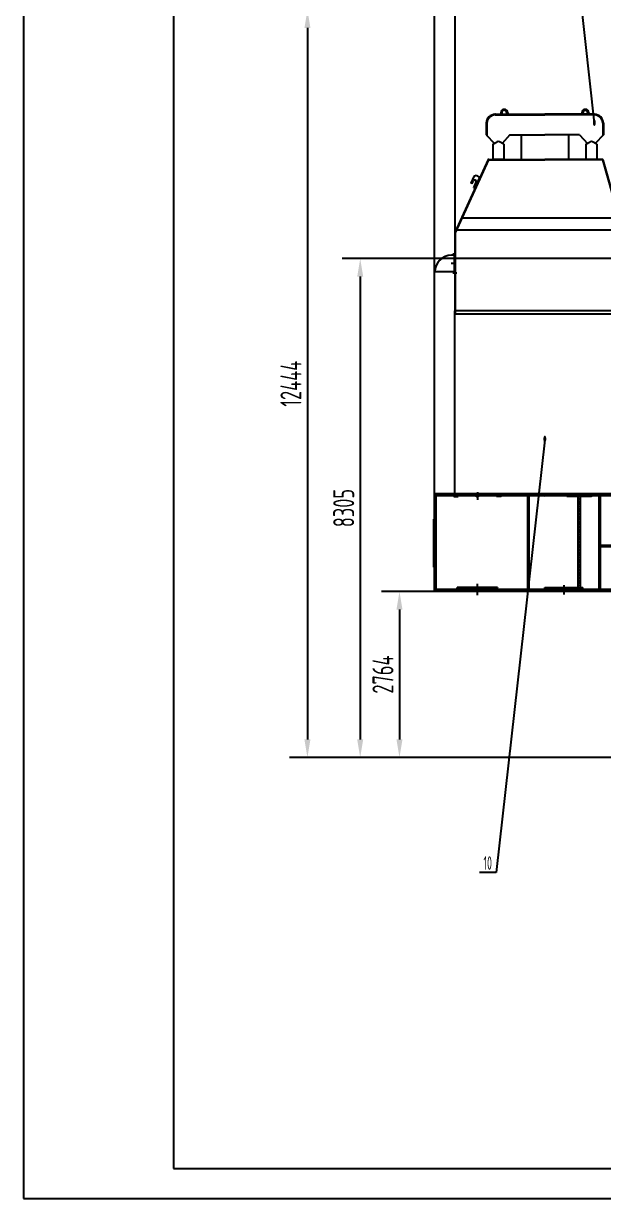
# Model space of a CAD drawing. Header units: millimetres. Extents: x 0 to 42000, y 0 to 29700.
# Drawn here: x 0 to 9662, y 0 to 19559 of the extents above; entities that cross this region are included whole.
import ezdxf
from ezdxf.enums import TextEntityAlignment as Align

# ---------------------------------------------------------------- set-up
doc = ezdxf.new("R2010")
doc.units = ezdxf.units.MM
doc.header["$LTSCALE"] = 1000
doc.linetypes.add('F', pattern=[0.75, 0.5, -0.25])
doc.linetypes.add('G', pattern=[2, 1.25, -0.25, 0.25, -0.25])
for name, color, linetype in [('01', 7, 'Continuous'), ('02', 1, 'Continuous'), ('04', 2, 'F'), ('05', 142, 'G'), ('08', 1, 'Continuous'), ('11', 3, 'Continuous')]:
    doc.layers.add(name, color=color, linetype=linetype)
doc.styles.get("Standard").update_dxf_attribs({"font": 'isocp', "width": 0.707, "bigfont": 'intecad.shx'})
doc.dimstyles.new('INTE', dxfattribs={"dimscale": 100, "dimtxt": 3.5, "dimasz": 3, "dimexe": 3, "dimexo": 0, "dimgap": 1, "dimtad": 1, "dimdec": 0, "dimdsep": 46, "dimtxsty": 'Standard', "dimcen": 0, "dimclrd": 1, "dimclre": 1, "dimclrt": 3, "dimaunit": 1, "dimadec": 0, "dimazin": 0, "dimtfac": 1, "dimtdec": 0, "dimtmove": 0, "dimatfit": 0, "dimfxl": 1, "dimarcsym": 0})
pattern_1 = [(45, (-8385.84, 609.702), (-21.213203, 21.213203), [])]
pattern_2 = [(135, (-8385.84, 609.702), (-21.213203, -21.213203), [])]

# ---------------------------------------------------------------- blocks, each defined once
blk = doc.blocks.new('*D667')
at = {"layer": '08', "color": 1, "lineweight": -2}
for p, q in [((14727, 19785), (4430, 19785)), ((4730, 19485), (4730, 7641)), ((14267, 7341), (4430, 7341))]:
    blk.add_line(p, q, dxfattribs=at)
at = {"layer": '08', "color": 1}
for points in [[(4680, 19485), (4780, 19485), (4730, 19785)], [(4680, 7641), (4780, 7641), (4730, 7341)]]:
    blk.add_solid(points, dxfattribs=at)
at = {"layer": 'DEFPOINTS', "color": 0}
for p in [(14727, 19785), (4730, 7341), (14267, 7341)]:
    blk.add_point(p, dxfattribs=at)
at = {"layer": '08', "color": 3, "insert": (4455, 13563), "char_height": 350, "attachment_point": 5, "rotation": 90}
blk.add_mtext('12444', dxfattribs=at)
blk = doc.blocks.new('*D668')
at = {"layer": '08', "color": 1, "lineweight": -2}
for p, q in [((6879, 10104), (5963, 10104)), ((6263, 9804), (6263, 7641)), ((6879, 7341), (5963, 7341))]:
    blk.add_line(p, q, dxfattribs=at)
at = {"layer": '08', "color": 1}
for points in [[(6213, 9804), (6313, 9804), (6263, 10104)], [(6213, 7641), (6313, 7641), (6263, 7341)]]:
    blk.add_solid(points, dxfattribs=at)
at = {"layer": 'DEFPOINTS', "color": 0}
for p in [(6879, 10104), (6263, 7341), (6879, 7341)]:
    blk.add_point(p, dxfattribs=at)
at = {"layer": '08', "color": 3, "insert": (5988, 8722), "char_height": 350, "attachment_point": 5, "rotation": 90}
blk.add_mtext('2764', dxfattribs=at)
blk = doc.blocks.new('*D671')
at = {"layer": '08', "color": 1, "lineweight": -2}
for p, q in [((11319, 15645), (5309, 15645)), ((5609, 15345), (5609, 7641)), ((8391, 7341), (5309, 7341))]:
    blk.add_line(p, q, dxfattribs=at)
at = {"layer": '08', "color": 1}
for points in [[(5559, 15345), (5659, 15345), (5609, 15645)], [(5559, 7641), (5659, 7641), (5609, 7341)]]:
    blk.add_solid(points, dxfattribs=at)
at = {"layer": 'DEFPOINTS', "color": 0}
for p in [(11319, 15645), (5609, 7341), (8391, 7341)]:
    blk.add_point(p, dxfattribs=at)
at = {"layer": '08', "color": 3, "insert": (5334, 11493), "char_height": 350, "attachment_point": 5, "rotation": 90}
blk.add_mtext('8305', dxfattribs=at)
blk = doc.blocks.new('*D672')
at = {"layer": '08', "color": 1, "lineweight": -2}
for p, q in [((7192, 14984), (7192, 22424)), ((19894, 15539), (19894, 22424)), ((19594, 22124), (7492, 22124))]:
    blk.add_line(p, q, dxfattribs=at)
at = {"layer": '08', "color": 1}
for points in [[(7492, 22174), (7492, 22074), (7192, 22124)], [(19594, 22174), (19594, 22074), (19894, 22124)]]:
    blk.add_solid(points, dxfattribs=at)
at = {"layer": 'DEFPOINTS', "color": 0}
for p in [(7192, 22124), (19894, 15539), (7192, 14984)]:
    blk.add_point(p, dxfattribs=at)
at = {"layer": '08', "color": 3, "insert": (13543, 22399), "char_height": 350, "attachment_point": 5}
blk.add_mtext('12703', dxfattribs=at)
blk = doc.blocks.new('*D678')
at = {"layer": '08', "color": 1, "lineweight": -2}
for p, q in [((6849, 11679), (6849, 21558)), ((16399, 20688), (16399, 21558)), ((7149, 21258), (16099, 21258))]:
    blk.add_line(p, q, dxfattribs=at)
at = {"layer": '08', "color": 1}
for points in [[(7149, 21308), (7149, 21208), (6849, 21258)], [(16099, 21308), (16099, 21208), (16399, 21258)]]:
    blk.add_solid(points, dxfattribs=at)
at = {"layer": 'DEFPOINTS', "color": 0}
for p in [(16399, 21258), (16399, 20688), (6849, 11679)]:
    blk.add_point(p, dxfattribs=at)
at = {"layer": '08', "color": 3, "insert": (11624, 21533), "char_height": 350, "attachment_point": 5}
blk.add_mtext('9550', dxfattribs=at)
blk = doc.blocks.new('*U778')
at = {"layer": '01'}
for points in [[(25, 292), (25, 5)], [(25, 5), (415, 5)]]:
    blk.add_lwpolyline(points, dxfattribs=at)
at = {"layer": '02'}
for points in [[(0, 297), (0, 0)], [(0, 0), (420, 0)]]:
    blk.add_lwpolyline(points, dxfattribs=at)

msp = doc.modelspace()

# ---------------------------------------------------------------- hatches: boundary and pattern name
h = msp.add_hatch(color=256)
h.paths.add_polyline_path([(6884.2, 11697.4), (6874.2, 11697.4), (6874.2, 11687.4)])
h.paths.add_polyline_path([(6861.2, 11707.4), (6851.2, 11697.4), (6861.2, 11697.4)])
for points in [[(7158.2, 11697.4), (7166.2, 11697.4), (7166.2, 11689.4)], [(7539.2, 11697.4), (7543.7, 11697.4), (7543.7, 11692.9)], [(7581.2, 11697.4), (7576.7, 11697.4), (7576.7, 11692.9)], [(7954.2, 11697.4), (7954.2, 11689.4), (7962.2, 11697.4)], [(8396.2, 11689.4), (8388.2, 11697.4), (8396.2, 11697.4)], [(8416.2, 11689.4), (8424.2, 11697.4), (8416.2, 11697.4)], [(9044.2, 11697.4), (9052.2, 11697.4), (9052.2, 11689.4)], [(9466.2, 11697.4), (9458.2, 11697.4), (9458.2, 11689.4)], [(9584.2, 11689.4), (9576.2, 11697.4), (9584.2, 11697.4)], [(9604.2, 11689.4), (9612.2, 11697.4), (9604.2, 11697.4)], [(9623.2, 10871.9), (9617.2, 10871.9), (9604.2, 10884.9), (9604.2, 10852.9)], [(7214.7, 10136.4), (7222.7, 10136.4), (7222.7, 10144.4)], [(7241.7, 10136.4), (7249.7, 10136.4), (7241.7, 10128.4)], [(7876.7, 10136.4), (7868.7, 10136.4), (7876.7, 10128.4)], [(7895.7, 10144.4), (7903.7, 10136.4), (7895.7, 10136.4)], [(8396.2, 10144.4), (8388.2, 10136.4), (8396.2, 10136.4)], [(8416.2, 10144.4), (8424.2, 10136.4), (8416.2, 10136.4)], [(8686.2, 10144.4), (8678.2, 10136.4), (8686.2, 10136.4)], [(9235.2, 10146.4), (9225.2, 10136.4), (9235.2, 10136.4)], [(9273.2, 10146.4), (9283.2, 10136.4), (9273.2, 10136.4)], [(9316.2, 10144.4), (9324.2, 10136.4), (9316.2, 10136.4)], [(9584.2, 10144.4), (9576.2, 10136.4), (9584.2, 10136.4)], [(9604.2, 10144.4), (9612.2, 10136.4), (9604.2, 10136.4)]]:
    msp.add_hatch(color=256).paths.add_polyline_path(points)
h = msp.add_hatch(color=256)
h.paths.add_polyline_path([(6874.2, 10146.4), (6874.2, 10136.4), (6884.2, 10136.4)])
h.paths.add_polyline_path([(6874.2, 10117.4), (6864.2, 10117.4), (6874.2, 10107.4)])
at = {"layer": '01', "linetype": 'Continuous'}
for points in [[(7745, 17297.4, 0.2436312), (7737.7, 17292.7), (7745, 17289.4)], [(9645, 17297.4), (9645, 17289.4), (9652.7, 17291.5, 0.3318292)]]:
    msp.add_hatch(color=7, dxfattribs=at).paths.add_polyline_path(points)
at = {"layer": '02'}
h = msp.add_hatch(dxfattribs=at)
h.set_pattern_fill('_USER', color=256, scale=30, angle=135, style=0, pattern_type=0)
h.set_pattern_definition(pattern_2)
h.paths.add_polyline_path([(6874.2, 11697.4), (6849.2, 11697.4), (6849.2, 10117.4), (6874.2, 10117.4)])
h = msp.add_hatch(dxfattribs=at)
h.set_pattern_fill('_USER', color=256, scale=30, angle=45, style=0, pattern_type=0)
h.set_pattern_definition(pattern_1)
h.paths.add_polyline_path([(6861.2, 11729.4), (6861.2, 11697.4), (7179.2, 11697.4), (7179.2, 11729.4)])
h = msp.add_hatch(dxfattribs=at)
h.set_pattern_fill('_USER', color=256, scale=10, angle=45, style=0, pattern_type=0)
h.set_pattern_definition([(45, (-8385.84, 609.702), (-7.071068, 7.071068), [])])
h.paths.add_polyline_path([(7242.2, 11685.4), (7242.2, 11697.4), (7166.2, 11697.4), (7166.2, 11685.4)])
h.paths.add_polyline_path([(7878.2, 11697.4), (7878.2, 11685.4), (7954.2, 11685.4), (7954.2, 11697.4)])
h = msp.add_hatch(dxfattribs=at)
h.set_pattern_fill('_USER', color=256, scale=30, angle=135, style=0, pattern_type=0)
h.set_pattern_definition(pattern_2)
h.paths.add_polyline_path([(7549.2, 11697.4), (7549.2, 11729.4), (7182.2, 11729.4), (7182.2, 11697.4)])
h.paths.add_polyline_path([(7938.2, 11697.4), (7938.2, 11729.4), (7571.2, 11729.4), (7571.2, 11697.4)])
h = msp.add_hatch(dxfattribs=at)
h.set_pattern_fill('_USER', color=256, scale=30, angle=45, style=0, pattern_type=0)
h.set_pattern_definition(pattern_1)
h.paths.add_polyline_path([(10189.2, 11697.4), (10189.2, 11729.4), (7941.2, 11729.4), (7941.2, 11697.4)])
h = msp.add_hatch(dxfattribs=at)
h.set_pattern_fill('_USER', color=256, scale=30, angle=135, style=0, pattern_type=0)
h.set_pattern_definition(pattern_2)
h.paths.add_polyline_path([(8396.2, 10136.4), (8416.2, 10136.4), (8416.2, 11697.4), (8396.2, 11697.4)])
h = msp.add_hatch(dxfattribs=at)
h.set_pattern_fill('_USER', color=256, scale=30, angle=135, style=0, pattern_type=0)
h.set_pattern_definition(pattern_2)
h.paths.add_polyline_path([(9273.2, 11697.4), (9235.2, 11697.4), (9235.2, 10136.4), (9273.2, 10136.4)])
h = msp.add_hatch(dxfattribs=at)
h.set_pattern_fill('_USER', color=256, scale=30, angle=135, style=0, pattern_type=0)
h.set_pattern_definition(pattern_2)
h.paths.add_polyline_path([(9604.2, 11697.4), (9584.2, 11697.4), (9584.2, 10136.4), (9604.2, 10136.4)])
h = msp.add_hatch(dxfattribs=at)
h.set_pattern_fill('_USER', color=256, scale=30, angle=45, style=0, pattern_type=0)
h.set_pattern_definition(pattern_1)
h.paths.add_polyline_path([(8702.7, 10104.4), (8702.7, 10136.4), (7876.7, 10136.4), (7876.7, 10104.4)])
h.paths.add_polyline_path([(7241.7, 10104.4), (7241.7, 10136.4), (6874.2, 10136.4), (6874.2, 10104.4)])
h = msp.add_hatch(dxfattribs=at)
h.set_pattern_fill('_USER', color=256, scale=30, angle=135, style=0, pattern_type=0)
h.set_pattern_definition(pattern_2)
h.paths.add_polyline_path([(7895.7, 10168.4), (7559.2, 10168.4), (7559.2, 10136.4), (7895.7, 10136.4)])
h.paths.add_polyline_path([(7222.7, 10168.4), (7222.7, 10136.4), (7559.2, 10136.4), (7559.2, 10168.4)])
h = msp.add_hatch(dxfattribs=at)
h.set_pattern_fill('_USER', color=256, scale=30, angle=45, style=0, pattern_type=0)
h.set_pattern_definition(pattern_1)
h.paths.add_polyline_path([(11198.2, 10136.4), (10671.7, 10136.4), (10671.7, 10104.4), (11198.2, 10104.4)])
h.paths.add_polyline_path([(10112.7, 10104.4), (10112.7, 10136.4), (9299.7, 10136.4), (9299.7, 10104.4)])
h.paths.add_polyline_path([(8702.7, 10136.4), (8702.7, 10104.4), (9299.7, 10104.4), (9299.7, 10136.4)])

# ---------------------------------------------------------------- linework, layer by layer
for p, q in [((11192.2, 11697.4), (6849.2, 11697.4)), ((6849.2, 10117.4), (6849.2, 11697.4)), ((6861.2, 11707.4), (6851.2, 11697.4)), ((11211.2, 11729.4), (6861.2, 11729.4)), ((6861.2, 11697.4), (6861.2, 11729.4)), ((6874.2, 10104.4), (6874.2, 11697.4)), ((6874.2, 11687.4), (6884.2, 11697.4)), ((7166.2, 11689.4), (7158.2, 11697.4)), ((7166.2, 11697.4), (7166.2, 11685.4)), ((7166.2, 11685.4), (7242.2, 11685.4)), ((7179.2, 11729.4), (7179.2, 11697.4)), ((7182.2, 11729.4), (7182.2, 11697.4)), ((7242.2, 11697.4), (7242.2, 11685.4)), ((7539.2, 11697.4), (7543.7, 11692.9)), ((7549.2, 11729.4), (7549.2, 11697.4)), ((7571.2, 11729.4), (7571.2, 11697.4)), ((7581.2, 11697.4), (7576.7, 11692.9)), ((7878.2, 11697.4), (7878.2, 11685.4)), ((7954.2, 11685.4), (7878.2, 11685.4)), ((7938.2, 11729.4), (7938.2, 11697.4)), ((7941.2, 11729.4), (7941.2, 11697.4)), ((7954.2, 11697.4), (7954.2, 11685.4)), ((7954.2, 11689.4), (7962.2, 11697.4)), ((8388.2, 11697.4), (8396.2, 11689.4)), ((8396.2, 11697.4), (8396.2, 10136.4)), ((8416.2, 11697.4), (8416.2, 10136.4)), ((8424.2, 11697.4), (8416.2, 11689.4)), ((9052.2, 11689.4), (9044.2, 11697.4)), ((9052.2, 11729.4), (9052.2, 11685.4)), ((9235.2, 11685.4), (9052.2, 11685.4)), ((9235.2, 11697.4), (9235.2, 10136.4)), ((9273.2, 11697.4), (9273.2, 10136.4)), ((9458.2, 11685.4), (9273.2, 11685.4)), ((9458.2, 11729.4), (9458.2, 11685.4)), ((9458.2, 11689.4), (9466.2, 11697.4)), ((9576.2, 11697.4), (9584.2, 11689.4)), ((9584.2, 11697.4), (9584.2, 10136.4)), ((9604.2, 11697.4), (9604.2, 10136.4)), ((9612.2, 11697.4), (9604.2, 11689.4)), ((6837.2, 10506.9), (6837.2, 11306.9)), ((6837.2, 11306.9), (6849.2, 11306.9)), ((9604.2, 10884.9), (9617.2, 10871.9)), ((9623.2, 10871.9), (9604.2, 10852.9)), ((11154.2, 10846.9), (9604.2, 10846.9)), ((11141.2, 10871.9), (9617.2, 10871.9)), ((6837.2, 10506.9), (6849.2, 10506.9)), ((6874.2, 10117.4), (6849.2, 10117.4)), ((6874.2, 10107.4), (6864.2, 10117.4)), ((6884.2, 10136.4), (6874.2, 10146.4)), ((11198.2, 10136.4), (6874.2, 10136.4)), ((11198.2, 10104.4), (6874.2, 10104.4)), ((7214.7, 10136.4), (7222.7, 10144.4)), ((7895.7, 10168.4), (7222.7, 10168.4)), ((7222.7, 10136.4), (7222.7, 10168.4)), ((7241.7, 10136.4), (7241.7, 10104.4)), ((7249.7, 10136.4), (7241.7, 10128.4)), ((7868.7, 10136.4), (7876.7, 10128.4)), ((7876.7, 10136.4), (7876.7, 10104.4)), ((7895.7, 10136.4), (7895.7, 10168.4)), ((7903.7, 10136.4), (7895.7, 10144.4)), ((8388.2, 10136.4), (8396.2, 10144.4)), ((8424.2, 10136.4), (8416.2, 10144.4)), ((8678.2, 10136.4), (8686.2, 10144.4)), ((8686.2, 10168.4), (9235.2, 10168.4)), ((8686.2, 10136.4), (8686.2, 10168.4)), ((9235.2, 10146.4), (9225.2, 10136.4)), ((9273.2, 10168.4), (9316.2, 10168.4)), ((9273.2, 10146.4), (9283.2, 10136.4)), ((9316.2, 10136.4), (9316.2, 10168.4)), ((9324.2, 10136.4), (9316.2, 10144.4)), ((9576.2, 10136.4), (9584.2, 10144.4)), ((9612.2, 10136.4), (9604.2, 10144.4))]:
    msp.add_line(p, q)
at = {"layer": '01', "color": 7, "linetype": 'Continuous'}
for p, q in [((7859, 18047.4), (8684, 18047.4)), ((7859, 18037.4), (8684, 18037.4)), ((7951, 18072.4), (7951, 18047.4)), ((7967, 18072.4), (7967, 18047.4)), ((8051, 18072.4), (8051, 18047.4)), ((8067, 18072.4), (8067, 18047.4)), ((9509, 18047.4), (8684, 18047.4)), ((9509, 18037.4), (8684, 18037.4)), ((9301, 18072.4), (9301, 18047.4)), ((9317, 18072.4), (9317, 18047.4)), ((9401, 18072.4), (9401, 18047.4)), ((9417, 18072.4), (9417, 18047.4)), ((7709, 17897.4), (7709, 17703.4)), ((7719, 17897.4), (7719, 17693)), ((9649, 17897.4), (9649, 17693)), ((9659, 17897.4), (9659, 17703.4)), ((7709, 17703.4), (7844.8, 17562.3)), ((8104, 17703.4), (7972.5, 17562.7)), ((8104, 17703.4), (8684, 17703.4)), ((8289, 17703.4), (8289, 17313.4)), ((9264, 17703.4), (8684, 17703.4)), ((9079, 17703.4), (9079, 17313.4)), ((9264, 17703.4), (9395.4, 17562.7)), ((9659, 17703.4), (9523.2, 17562.3)), ((7819, 17548.4), (7888.9, 17587.9)), ((7819, 17548.4), (7819, 17298.4)), ((7999, 17548.4), (7929.1, 17587.9)), ((7999, 17548.4), (7999, 17298.4)), ((9369, 17548.4), (9438.9, 17587.9)), ((9369, 17548.4), (9369, 17298.4)), ((9549, 17548.4), (9479.1, 17587.9)), ((9549, 17548.4), (9549, 17298.4)), ((7737.7, 17292.7), (7184.7, 16080.7)), ((7745, 17289.4), (7192, 16077.4)), ((7745, 17289.4), (7737.7, 17292.7)), ((7745, 17289.4), (7745, 17297.4)), ((7749.2, 17297.4), (7745, 17297.4)), ((7745, 17289.4), (8684, 17289.4)), ((7749.2, 17297.4), (8684, 17297.4)), ((7819, 17298.4), (7999, 17298.4)), ((9637.5, 17297.4), (8684, 17297.4)), ((9645, 17289.4), (8684, 17289.4)), ((9369, 17298.4), (9549, 17298.4)), ((9645, 17297.4), (9637.5, 17297.4)), ((9645, 17297.4), (9645, 17289.4)), ((9645, 17289.4), (9652.7, 17291.5)), ((9645, 17289.4), (9987, 16076.5)), ((9652.7, 17291.5), (9995, 16077.6)), ((7539.2, 17026.4), (7499.5, 17011.6)), ((7602.9, 16997.2), (7539.2, 17026.4)), ((7499.5, 17011.6), (7449.4, 16902.6)), ((7467.5, 16894.2), (7449.4, 16902.6)), ((7467.5, 16894.2), (7494.1, 16939.8)), ((7501.2, 16823.8), (7538.9, 16917.9)), ((7519.4, 16815.4), (7501.2, 16823.8)), ((7519.4, 16815.4), (7602.9, 16997.2)), ((7304.4, 16323.4), (8684, 16323.4)), ((8684, 16323.4), (9916.1, 16323.4)), ((7184, 16077.4), (7184, 14727.4)), ((7192, 16077.4), (7184, 16077.4)), ((7192, 16077.4), (7184.7, 16080.7)), ((7192, 16077.4), (7192, 14727.4)), ((7213, 16123.4), (8684, 16123.4)), ((8684, 16123.4), (9973.5, 16123.4)), ((7174, 15700.9), (7129, 15700.9)), ((7201.6, 15720.9), (7152, 15720.9)), ((7207.8, 15720.9), (7162.3, 15720.9)), ((7174, 15735.9), (7174, 15390.9)), ((7179, 15735.9), (7174, 15735.9)), ((7174, 15700.9), (7174, 15697.9)), ((7179, 15735.9), (7179, 15390.9)), ((7184, 15735.9), (7179, 15735.9)), ((7179, 15735.9), (7179, 15446.4)), ((7184, 15735.9), (7184, 15680.4)), ((7184, 15680.4), (7184, 15446.4)), ((7201.6, 15563.4), (7124, 15563.4)), ((6857, 15425.9), (6854, 15425.9)), ((7174, 15425.9), (6857, 15425.9)), ((7201.6, 15405.9), (7152, 15405.9)), ((7216.6, 15405.9), (7162.8, 15405.9)), ((7179, 15390.9), (7174, 15390.9)), ((7179, 15390.9), (7179, 15446.4)), ((7179, 15390.9), (7179, 15446.4)), ((7184, 15390.9), (7179, 15390.9)), ((7184, 15390.9), (7184, 15446.4)), ((7183, 11729.4), (7183, 14777.4)), ((10886.7, 14777.4), (7183, 14777.4)), ((7184, 14727.4), (10886.7, 14727.4)), ((10923, 11729.4), (7183, 11729.4))]:
    msp.add_line(p, q, dxfattribs=at)
at = {"layer": '01'}
for p, q in [((7543.7, 11679.4), (7543.7, 11697.4)), ((7543.7, 11679.4), (7576.7, 11679.4)), ((7550.2, 11679.4), (7550.2, 11697.4)), ((7570.2, 11679.4), (7570.2, 11697.4)), ((7576.7, 11679.4), (7576.7, 11697.4))]:
    msp.add_line(p, q, dxfattribs=at)
at = {"layer": '01', "color": 7, "linetype": 'Continuous'}
for centre, radius, start, end in [((7859, 17897.4), 150, 90, 180), ((7859, 17897.4), 140, 90, 180), ((8009, 18072.4), 58, 0, 180), ((8009, 18072.4), 42, 0, 180), ((9359, 18072.4), 58, 0, 180), ((9359, 18072.4), 42, 0, 180), ((9509, 17897.4), 150, 0, 90), ((9509, 17897.4), 140, 0, 90), ((7909, 17553.4), 40, 59.86107, 120.13893), ((9459, 17553.4), 40, 59.86107, 120.13893), ((7745.8, 17288), 9.41, 84.64749, 150.12167), ((9644.9, 17289.3), 8.08, 15.33517, 89.58819), ((7515.7, 16927.2), 25, 338.17108, 149.75058), ((7189.5, 16077.9), 5.6, 150.0624, 185.41178), ((7129, 15425.9), 275, 90, 180)]:
    msp.add_arc(centre, radius, start, end, dxfattribs=at)
msp.add_point((7859, 18047.4), dxfattribs=at)
at = {"layer": '02'}
for p, q in [((9509, 17897.4), (8741.2, 24875)), ((8684, 12631), (7872.4, 5427.6)), ((7872.4, 5427.6), (7593.4, 5427.6))]:
    msp.add_line(p, q, dxfattribs=at)
at = {"layer": '04'}
for p, q in [((8702.7, 10136.4), (8702.7, 10104.4)), ((9299.7, 10136.4), (9299.7, 10104.4))]:
    msp.add_line(p, q, dxfattribs=at)
at = {"layer": '05'}
for p, q in [((7560.2, 11755.6), (7560.2, 11628.8)), ((7560.2, 11678.3), (7560.2, 11698.4)), ((7559.2, 10232.1), (7559.2, 10042.7))]:
    msp.add_line(p, q, dxfattribs=at)
at = {"layer": '05', "color": 4, "linetype": 'G'}
msp.add_line((9001.2, 10208), (9001.2, 10053.9), dxfattribs=at)

# ---------------------------------------------------------------- block references
at = {"layer": '01', "xscale": 100, "yscale": 100, "zscale": 100}
msp.add_blockref('*U778', (0, 0), dxfattribs=at)

# ---------------------------------------------------------------- texts
at = {"layer": '02', "width": 0.954386}
for height, p, p2 in [(90, (9482, 17852.4), (9536, 17852.4)), (90, (8657, 12586), (8711, 12586)), (40, (8671.9, 11677.4), (8695.9, 11677.4))]:
    msp.add_text('●', height=height, dxfattribs=at).set_placement(p, p2, align=Align.FIT)
at = {"layer": '11', "width": 0.606076}
msp.add_text('10', height=222.74, dxfattribs=at).set_placement((7661.9, 5472.6), (7803.8, 5472.6), align=Align.FIT)

# ---------------------------------------------------------------- dimensions: what is measured, and where the dimension line sits
at = {"layer": '08'}
for base, p1, p2, picture, middle in [((7191.9694409, 22124.2234055), (19894.4694409, 15539.3561008), (7191.9694409, 14983.8893549), '*D672', (13543.2194409, 22399.2578543)), ((16398.8, 21258.3), (6849.2, 11679), (16398.8, 20688.4), '*D678', (11624, 21533.3))]:
    dim = msp.add_linear_dim(base=base, p1=p1, p2=p2, dimstyle='INTE', dxfattribs=at)
    dim.commit()
    dim.dimension.update_dxf_attribs({"geometry": picture, "text_midpoint": middle})
for base, p1, p2, picture, middle in [((4730.5, 7340.5), (14727.5, 19784.8), (14267, 7340.5), '*D667', (4455.4, 13562.6)), ((5609, 7340.5), (11319.3, 15645.3), (8390.5, 7340.5), '*D671', (5334, 11492.9)), ((6262.8, 7340.5), (6878.8, 10104.4), (6878.8, 7340.5), '*D668', (5987.7, 8722.4))]:
    dim = msp.add_linear_dim(base=base, p1=p1, p2=p2, angle=90, dimstyle='INTE', dxfattribs=at)
    dim.commit()
    dim.dimension.update_dxf_attribs({"geometry": picture, "text_midpoint": middle})

doc.saveas('drawing.dxf')
